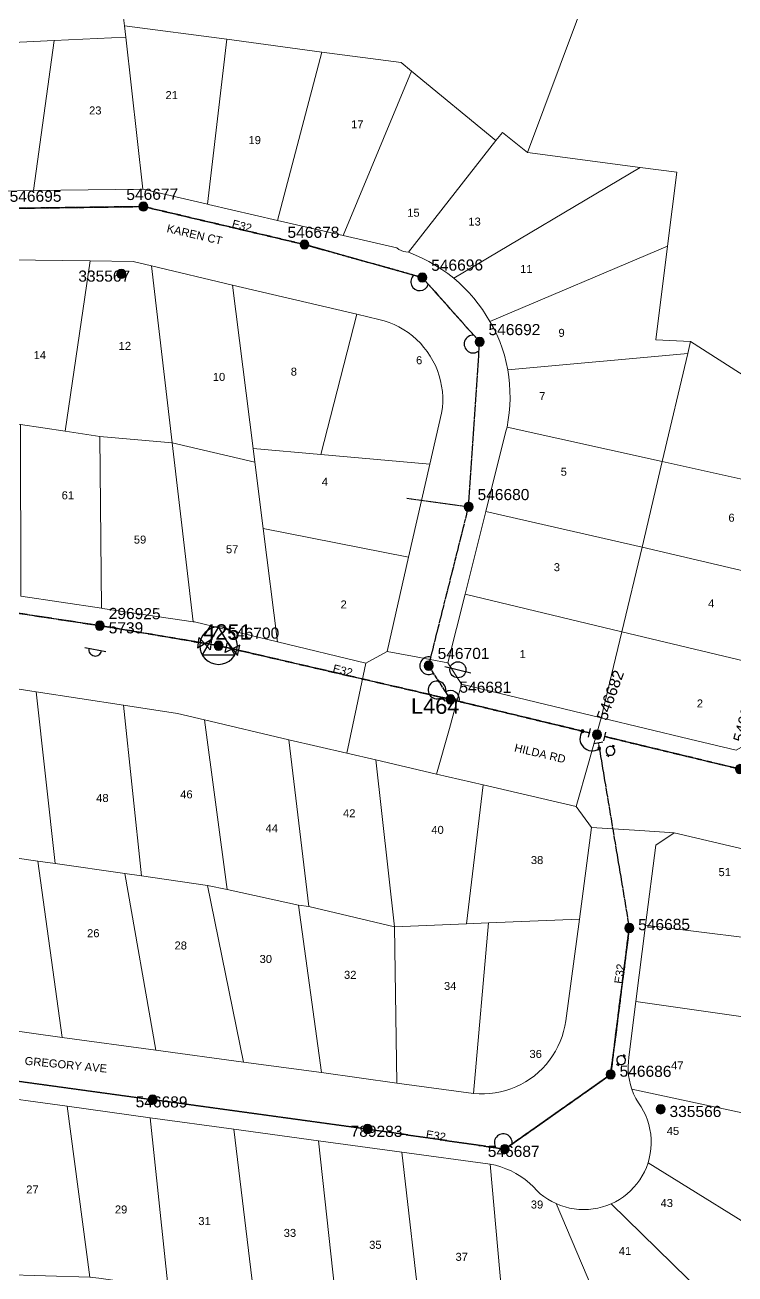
# Model space of a CAD drawing. Header units: metres. Extents: x 311460 to 313373, y 6261260 to 6263889.
# Drawn here: x 312212.9 to 312372.5, y 6262527.4 to 6262808.2 of the extents above; entities that cross this region are included whole.
import ezdxf
from ezdxf.enums import TextEntityAlignment as Align

# ---------------------------------------------------------------- set-up
doc = ezdxf.new("R2010")
doc.units = ezdxf.units.M
doc.linetypes.add('Cable Exist OH', pattern=[1, 1, 0])
doc.layers.get('0').update_dxf_attribs({"color": 6})
doc.layers.add('Cadastre Land Parcels_SP_EXT', color=9, linetype='Continuous', lineweight=5)
doc.layers.add('Cadastre Roads_SP_EXT', color=9, linetype='Continuous', lineweight=5)
for name, color, linetype in [('Equip_LV_EXT', 7, 'Continuous'), ('Equip_SP_HV_EXT', 7, 'Continuous'), ('Equip_SP_LV_EXT', 7, 'Continuous'), ('Mains_HV_EXT', 7, 'Continuous'), ('Mains_LV_EXT', 7, 'Continuous'), ('Mains_SL_EXT', 7, 'Continuous'), ('Notes_LV_MISC', 7, 'Continuous'), ('Sub_SP_TR_HV_LV_EXT', 7, 'Continuous'), ('SupportsOH_SP_TR_HV_LV_SL_EXT', 7, 'Continuous')]:
    doc.layers.add(name, color=color, linetype=linetype)
doc.layers.get('0').freeze()
doc.styles.add('HVSW_LABEL', font='arial.ttf')
doc.styles.add('POLE_LABEL', font='arial.ttf')
doc.styles.get("Standard").update_dxf_attribs({"font": 'arial.ttf'})

# ---------------------------------------------------------------- blocks, each defined once
blk = doc.blocks.new('SUB_POLE_EXT')
blk.add_wipeout([(0, 4.22), (0.42, 4.2), (0.83, 4.14), (1.21, 4.05), (1.62, 3.9), (1.99, 3.72), (2.35, 3.51), (2.68, 3.26), (2.99, 2.99), (3.28, 2.66), (3.52, 2.34), (3.76, 1.92), (3.9, 1.62), (4.04, 1.23), (4.18, 0.63), (4.22, 0), (4.18, -0.61), (4.06, -1.15), (3.9, -1.62), (3.58, -2.24), (3.22, -2.73), (2.97, -3.01), (2.68, -3.26), (2.36, -3.5), (2, -3.72), (1.64, -3.89), (1.25, -4.03), (0.82, -4.14), (0.42, -4.2), (0, -4.22), (-0.41, -4.2), (-0.8, -4.15), (-1.21, -4.05), (-1.62, -3.9), (-1.99, -3.73), (-2.35, -3.51), (-2.68, -3.26), (-2.96, -3.02), (-3.23, -2.72), (-3.51, -2.35), (-3.71, -2.01), (-3.91, -1.6), (-4.05, -1.21), (-4.16, -0.76), (-4.22, -0.14), (-4.21, 0.39), (-4.14, 0.83), (-4.03, 1.27), (-3.9, 1.63), (-3.71, 2.02), (-3.5, 2.37), (-3.28, 2.67), (-2.99, 2.99), (-2.68, 3.27), (-2.33, 3.52), (-1.98, 3.73), (-1.63, 3.9), (-1.2, 4.05), (-0.78, 4.15), (-0.4, 4.21)])
blk.add_line((2.16, 0.48), (2.16, 0.48, 0))
blk.add_lwpolyline([(-4.22, 0, 1), (4.22, 0, 1)], format="xyb", close=True)
blk.add_lwpolyline([(2.14, 0.52), (0, 4.22), (-3.66, -2.11), (3.66, -2.11)], close=True)
for tag, height, flags, p in [('ASSET_NUM', 3.5, 8, (2, 2)), ('STREET_CODE', 0.2, 9, (1.5, 0)), ('CONSTRUCTED_VOLTAGE', 0.2, 9, (1.5, -0.2)), ('OPERATING_VOLTAGE', 0.2, 9, (1.5, -0.6)), ('OPERATED_BY', 0.2, 9, (1.5, -0.8)), ('ORIENTATION', 0.2, 9, (1.5, -1.2)), ('OWNED_BY', 0.2, 9, (1.5, -1.4)), ('SECONDARY_VOLTAGE', 0.2, 9, (1.5, -1.6)), ('STATE', 0.2, 9, (1.5, -1.8)), ('SUBSTATION_TYPE', 0.2, 9, (1.5, -2)), ('STREETNAME', 0.2, 9, (1.5, -2.8)), ('NO_PHASES', 0.2, 9, (1.5, -0.4)), ('MAINTAINED_BY', 0.2, 9, (1.5, -1)), ('USAGE', 0.2, 9, (1.5, -2.2)), ('LEGEND', 0.2, 9, (1.5, -2.4)), ('LOCATION', 0.2, 9, (1.5, -2.6)), ('SUBURB', 0.2, 9, (1.5, -3)), ('Z', 0.2, 1, (1.5, -3.4)), ('NOTES', 0.2, 9, (1.5, -3.2))]:
    blk.add_attdef(tag, text='', height=height, dxfattribs=dict(flags=flags)).set_placement(p, align=Align.MIDDLE_LEFT)
blk = doc.blocks.new('LV_OH_LINKS_OPEN_EXT')
for p, q in [((-0.17, 4.97), (-0.17, 5.46)), ((-0.17, 3), (-0.17, 2.5)), ((0.17, 4.97), (0.17, 5.46)), ((0.17, 3), (0.17, 2.5))]:
    blk.add_line(p, q)
blk.add_lwpolyline([(0, 2.99, 1), (0, 4.98, 1)], format="xyb", close=True)
at = {"flags": 9}
for tag, p in [('ACTUAL_STATUS', (0, 0)), ('CONSTRUCTED_VOLTAGE', (0, -0.2)), ('OPERATING_VOLTAGE', (0, -0.6)), ('ORIENTATION', (0, -0.8)), ('OWNED_BY', (0, -1)), ('STATE', (0, -1.2)), ('SWITCH_TYPE', (0, -1.4)), ('NO_PHASES', (0, -0.4)), ('USAGE', (0, -1.6)), ('LEGEND', (0, -1.8)), ('NOTES', (0, -2))]:
    blk.add_attdef(tag, text='', height=0.2, dxfattribs=at).set_placement(p, align=Align.MIDDLE_LEFT)
at = {"flags": 1}
blk.add_attdef('Z', (0, 0), '', height=0.2, dxfattribs=at)
blk = doc.blocks.new('*U157')
for p, q in [((-3.78, 1.14), (-4.25, 1.3)), ((-3.67, 1.45), (-4.14, 1.61)), ((-1.92, 0.49), (-1.45, 0.33)), ((-1.81, 0.81), (-1.34, 0.64))]:
    blk.add_line(p, q)
blk.add_lwpolyline([(-1.85, 0.64, 1), (-3.73, 1.3, 1)], format="xyb", close=True)
at = {"flags": 9}
for tag, p in [('ACTUAL_STATUS', (0, 0)), ('CONSTRUCTED_VOLTAGE', (0, -0.2)), ('OPERATING_VOLTAGE', (0, -0.6)), ('ORIENTATION', (0, -0.8)), ('OWNED_BY', (0, -1)), ('STATE', (0, -1.2)), ('SWITCH_TYPE', (0, -1.4)), ('NO_PHASES', (0, -0.4)), ('USAGE', (0, -1.6)), ('LEGEND', (0, -1.8)), ('NOTES', (0, -2))]:
    blk.add_attdef(tag, text='', height=0.2, dxfattribs=at).set_placement(p, align=Align.MIDDLE_LEFT)
at = {"flags": 1}
blk.add_attdef('Z', (0, 0), '', height=0.2, dxfattribs=at)
blk = doc.blocks.new('LV_OH_LINKS_DISTFUSE_EXT')
for p, q in [((0, 0), (0.96, 0)), ((3.84, 0), (4.8, 0))]:
    blk.add_line(p, q)
blk.add_lwpolyline([(3.84, -1.2), (3.84, 1.2), (0.96, -1.2), (0.96, 1.2)], close=True)
at = {"flags": 9}
for tag, p in [('ACTUAL_STATUS', (0, 0)), ('CONSTRUCTED_VOLTAGE', (0, -0.2)), ('OPERATING_VOLTAGE', (0, -0.6)), ('ORIENTATION', (0, -0.8)), ('OWNED_BY', (0, -1)), ('STATE', (0, -1.2)), ('SWITCH_TYPE', (0, -1.4)), ('NO_PHASES', (0, -0.4)), ('USAGE', (0, -1.6)), ('NOTES', (0, -1.8))]:
    blk.add_attdef(tag, text='', height=0.2, dxfattribs=at).set_placement(p, align=Align.MIDDLE_LEFT)
at = {"flags": 1}
blk.add_attdef('Z', (0, 0), '', height=0.2, dxfattribs=at)
blk = doc.blocks.new('POLE_EXT')
blk.add_hatch(color=256).paths.add_polyline_path([(-1, 0, 1), (1, 0, 1)])
blk.add_lwpolyline([(-1, 0, 1), (1, 0, 1)], format="xyb", close=True)
for tag, height, flags, p in [('pNumber', 2.5, 8, (-17.84, 2.07)), ('OWNED_BY', 0.2, 9, (1.35, -0.4)), ('SPECIAL_USE', 0.2, 9, (1.35, -0.8)), ('STATE', 0.2, 9, (1.35, -1)), ('cLV', 0.2, 9, (1.35, -1.4)), ('hDepth', 0.2, 9, (1.35, -1.6)), ('hDia', 0.2, 9, (1.35, -1.8)), ('cHV', 0.2, 9, (1.35, -2)), ('PARENT', 0.2, 9, (1.35, -0.6)), ('USAGE', 0.2, 9, (1.35, -1.2)), ('LBRACKET', 0.2, 9, (1.35, -2.2)), ('LExisting', 0.2, 9, (1.35, -2.4)), ('LANTNUMBER', 0.2, 9, (1.35, -2.6)), ('LOther', 0.2, 9, (1.35, -2.8)), ('cLinedev', 0.2, 9, (1.35, -3.4)), ('pExisting', 0.2, 9, (1.35, -3.8)), ('pFooting', 0.2, 9, (1.35, -4.4)), ('pNew', 0.2, 9, (1.35, -4.6)), ('pRelocate', 0.2, 9, (1.35, -5)), ('pRemove', 0.2, 9, (1.35, -5.2)), ('pReplace', 0.2, 9, (1.35, -5.4)), ('pStay', 0.2, 9, (1.35, -5.6)), ('LRemove', 0.2, 9, (1.35, -3)), ('LEGEND', 0.2, 9, (1.35, -3.2)), ('LOCATION', 0.2, 9, (1.35, -3.6)), ('PFNUMBER', 0.2, 9, (1.35, -4)), ('NEWPFNUMBER', 0.2, 9, (1.35, -4.2)), ('pType', 0.2, 9, (1.35, -5.8)), ('cspan', 0.2, 9, (1.35, -6)), ('STREETNAME', 0.2, 9, (1.35, -6.2)), ('SUBURB', 0.2, 9, (1.35, -6.4)), ('OPERATED_BY', 0.2, 9, (1.36, -7.01)), ('NOTES', 0.2, 9, (1.35, -6.6)), ('MAINTAINED_BY', 0.2, 9, (1.36, -6.81))]:
    blk.add_attdef(tag, text='', height=height, dxfattribs=dict(flags=flags)).set_placement(p, align=Align.MIDDLE_LEFT)
at = {"style": 'POLE_LABEL'}
for tag, height, flags, p in [('ASSET_NUM', 2.5, 8, (2, 2)), ('STRUCTURE_PLANT_NUMBER', 0.2, 9, (1.35, 0.03)), ('STREET_CODE', 0.2, 9, (1.35, -0.2))]:
    blk.add_attdef(tag, text='', height=height, dxfattribs=dict(at, flags=flags)).set_placement(p, align=Align.MIDDLE_LEFT)
at = {"flags": 1}
blk.add_attdef('Z', (1.35, -7.33), '', height=0.2, dxfattribs=at)
blk = doc.blocks.new('HV_USL_CLOSED_EXT')
blk.add_line((2.4, 5.5), (-2.4, 5.5))
blk.add_lwpolyline([(1.44, 5.5, 0.414214), (0, 6.94, 0.414214), (-1.44, 5.5)], format="xyb")
for tag, height, flags, p in [('ASSET_NUM', 2.5, 8, (2, 2)), ('STREET_CODE', 0.2, 9, (1.5, 0)), ('ACTUAL_STATUS', 0.2, 9, (1.5, -0.2)), ('CONSTRUCTED_VOLTAGE', 0.2, 9, (1.5, -0.4)), ('OPERATING_VOLTAGE', 0.2, 9, (1.5, -0.8)), ('ORIENTATION', 0.2, 9, (1.5, -1)), ('OWNED_BY', 0.2, 9, (1.5, -1.2)), ('OPERATED_BY', 0.2, 9, (1.5, -1.4)), ('STATE', 0.2, 9, (1.5, -1.8)), ('SWITCH_TYPE', 0.2, 9, (1.5, -2)), ('STREETNAME', 0.2, 9, (1.5, -2.8)), ('NO_PHASES', 0.2, 9, (1.5, -0.6)), ('MAINTAINED_BY', 0.2, 9, (1.5, -1.6)), ('USAGE', 0.2, 9, (1.5, -2.2)), ('LEGEND', 0.2, 9, (1.5, -2.4)), ('LOCATION', 0.2, 9, (1.5, -2.6)), ('SUBURB', 0.2, 9, (1.5, -3)), ('Z', 0.2, 1, (1.5, -3.6)), ('NOTES', 0.2, 9, (1.5, -3.2)), ('LABEL_ALIGNMENT', 0.2, 9, (1.5, -3.4))]:
    blk.add_attdef(tag, text='', height=height, dxfattribs=dict(flags=flags)).set_placement(p, align=Align.MIDDLE_LEFT)
blk = doc.blocks.new('HV_ABS_CLOSED_EXT')
blk.add_line((-3, 6.87), (3, 6.87))
blk.add_circle((0, 6.87), 1.8)
at = {"style": 'HVSW_LABEL'}
for tag, height, flags, p in [('ASSET_NUM', 3.5, 8, (2, 2)), ('STREET_CODE', 0.2, 9, (0, -0.2))]:
    blk.add_attdef(tag, text='', height=height, dxfattribs=dict(at, flags=flags)).set_placement(p, align=Align.MIDDLE_LEFT)
at = {"flags": 1}
blk.add_attdef('Z', (0, 0), '', height=0.2, dxfattribs=at)
at = {"flags": 9}
for tag, p in [('ACTUAL_STATUS', (0, -0.4)), ('CONSTRUCTED_VOLTAGE', (0, -0.6)), ('OPERATING_VOLTAGE', (0, -1)), ('ORIENTATION', (0, -1.2)), ('OWNED_BY', (0, -1.4)), ('STATE', (0, -1.6)), ('SWITCH_TYPE', (0, -1.8)), ('STREETNAME', (0, -2.6)), ('SUBURB', (0, -2.8)), ('NO_PHASES', (0, -0.8)), ('USAGE', (0, -2)), ('LEGEND', (0, -2.2)), ('LOCATION', (0, -2.4)), ('NOTES', (0, -3))]:
    blk.add_attdef(tag, text='', height=0.2, dxfattribs=at).set_placement(p, align=Align.MIDDLE_LEFT)
blk = doc.blocks.new('End Shackle_NEW')
at = {"flags": 9}
for tag, p in [('OPERATED_BY', (0, -2.01)), ('NOTES', (0, -1.6)), ('MAINTAINED_BY', (0, -1.81))]:
    blk.add_attdef(tag, text='', height=0.2, dxfattribs=at).set_placement(p, align=Align.MIDDLE_LEFT)
blk.add_wipeout([(-0.25, 0), (-0.25, 1.81), (0.25, 1.82), (0.25, 0)])
blk.add_line((1, 1.81), (-1, 1.81))
at = {"flags": 1}
blk.add_attdef('Z', (0, 0), '', height=0.2, dxfattribs=at)
at = {"flags": 9}
for tag, p in [('CONNECTOR_TYPE', (0, 0)), ('CONSTRUCTED_VOLTAGE', (0, -0.2)), ('OPERATING_VOLTAGE', (0, -0.6)), ('ORIENTATION', (0, -0.8)), ('OWNED_BY', (0, -1)), ('STATE', (0, -1.2)), ('NO_PHASES', (0, -0.4)), ('USAGE', (0, -1.4))]:
    blk.add_attdef(tag, text='', height=0.2, dxfattribs=at).set_placement(p, align=Align.MIDDLE_LEFT)
blk = doc.blocks.new('BOND POINT')
blk.add_hatch(color=256).paths.add_polyline_path([(-1, 0, 1), (1, 0, 1)])
blk.add_lwpolyline([(-1, 0, 1), (1, 0, 1)], format="xyb", close=True)

msp = doc.modelspace()

# ---------------------------------------------------------------- linework, layer by layer
at = {"layer": 'Cadastre Land Parcels_SP_EXT', "linetype": 'Continuous'}
for points in [[(312232.45, 6262830.88), (312235.27, 6262808.02), (312258.25, 6262804.99), (312279.63, 6262802.12), (312297.44, 6262799.78), (312299.79, 6262797.81), (312318.72, 6262782.27), (312320.26, 6262784.04), (312325.88, 6262779.57), (312351.59, 6262848.33)], [(312351.59, 6262848.33), (312325.88, 6262779.57), (312351.22, 6262776.14), (312359.4, 6262775.13), (312357.32, 6262758.46), (312354.69, 6262737.39), (312362.51, 6262737.04), (312390.99, 6262718.85)], [(312200.9, 6262803.8), (312219.5, 6262804.7), (312235.54, 6262805.45), (312235.27, 6262808.02), (312232.45, 6262830.88), (312208.41, 6262823.26)]]:
    msp.add_lwpolyline(points, dxfattribs=at)
for points in [[(312253.97, 6262767.92), (312258.25, 6262804.99), (312235.27, 6262808.02), (312235.54, 6262805.45), (312239.4, 6262771.3), (312253.97, 6262767.92)], [(312239.4, 6262771.3), (312235.54, 6262805.45), (312219.5, 6262804.7), (312214.82, 6262770.96), (312239.4, 6262771.3)], [(312214.82, 6262770.96), (312219.5, 6262804.7), (312200.9, 6262803.8), (312191.24, 6262780.49), (312191.4, 6262780.39), (312192.21, 6262779.77), (312192.98, 6262779.1), (312193.71, 6262778.38), (312194.38, 6262777.62), (312195, 6262776.81), (312195.82, 6262775.94), (312196.69, 6262775.13), (312197.61, 6262774.39), (312198.58, 6262773.7), (312199.6, 6262773.09), (312200.65, 6262772.54), (312201.74, 6262772.07), (312202.86, 6262771.67), (312204, 6262771.35), (312205.17, 6262771.1), (312206.34, 6262770.94), (312207.53, 6262770.86), (312214.82, 6262770.96)], [(312279.63, 6262802.12), (312258.25, 6262804.99), (312253.97, 6262767.92), (312254.18, 6262767.88), (312269.68, 6262764.27), (312279.63, 6262802.12)], [(312299.79, 6262797.81), (312297.44, 6262799.78), (312279.63, 6262802.12), (312269.68, 6262764.27), (312284.45, 6262760.85), (312299.79, 6262797.81)], [(312318.72, 6262782.27), (312299.79, 6262797.81), (312284.45, 6262760.85), (312296.49, 6262758.09), (312296.94, 6262757.75), (312297.44, 6262757.48), (312297.97, 6262757.29), (312298.53, 6262757.19), (312299.08, 6262757.13), (312318.72, 6262782.27)], [(312325.88, 6262779.57), (312320.26, 6262784.04), (312318.72, 6262782.27), (312299.08, 6262757.13), (312300.67, 6262756.46), (312302.2, 6262755.77), (312303.71, 6262755), (312305.17, 6262754.17), (312306.6, 6262753.27), (312307.98, 6262752.3), (312309.33, 6262751.26), (312351.22, 6262776.14), (312325.88, 6262779.57)], [(312357.32, 6262758.46), (312359.4, 6262775.13), (312351.22, 6262776.14), (312309.33, 6262751.26), (312310.52, 6262750.23), (312311.66, 6262749.13), (312312.76, 6262747.97), (312313.8, 6262746.77), (312314.79, 6262745.52), (312315.72, 6262744.23), (312316.6, 6262742.9), (312317.41, 6262741.53), (312357.32, 6262758.46)], [(312361.89, 6262734.34), (312362.51, 6262737.04), (312354.69, 6262737.39), (312357.32, 6262758.46), (312317.41, 6262741.53), (312318.22, 6262740.09), (312318.95, 6262738.6), (312319.61, 6262737.08), (312320.18, 6262735.52), (312320.68, 6262733.94), (312321.09, 6262732.33), (312321.42, 6262730.69), (312361.89, 6262734.34)], [(312227.56, 6262755.15), (312209.11, 6262755.41), (312203.74, 6262719.67), (312211.93, 6262718.4), (312221.97, 6262716.88), (312227.56, 6262755.15)], [(312241.33, 6262754.04), (312237.21, 6262755.01), (312227.56, 6262755.15), (312221.97, 6262716.88), (312229.74, 6262715.67), (312245.98, 6262714.23), (312241.33, 6262754.04)], [(312264.18, 6262712.98), (312259.52, 6262749.72), (312241.33, 6262754.04), (312245.98, 6262714.23), (312264.59, 6262709.93), (312264.18, 6262712.98)], [(312287.48, 6262743.17), (312259.52, 6262749.72), (312264.18, 6262712.98), (312279.42, 6262711.61), (312287.48, 6262743.17)], [(312303.94, 6262709.46), (312306.55, 6262720.94), (312306.74, 6262722.17), (312306.82, 6262723.38), (312306.81, 6262724.59), (312306.73, 6262725.8), (312306.57, 6262727.01), (312306.33, 6262728.19), (312306.01, 6262729.36), (312305.61, 6262730.51), (312305.15, 6262731.63), (312304.61, 6262732.72), (312304, 6262733.76), (312303.32, 6262734.77), (312302.58, 6262735.73), (312301.78, 6262736.64), (312300.92, 6262737.5), (312300, 6262738.29), (312299.04, 6262739.03), (312298.03, 6262739.7), (312296.98, 6262740.31), (312295.89, 6262740.84), (312294.77, 6262741.3), (312293.62, 6262741.69), (312292.45, 6262742), (312287.48, 6262743.17), (312279.42, 6262711.61), (312303.94, 6262709.46)], [(312390.99, 6262718.85), (312362.51, 6262737.04), (312361.89, 6262734.34), (312356.16, 6262710.06), (312390.52, 6262702.43), (312391.51, 6262706.54), (312391.75, 6262707.62), (312391.93, 6262708.67), (312392.02, 6262709.73), (312392.05, 6262710.79), (312392, 6262711.86), (312391.87, 6262712.92), (312391.67, 6262713.96), (312391.4, 6262715), (312391.16, 6262716.27), (312391.02, 6262717.55), (312390.99, 6262718.85)], [(312356.16, 6262710.06), (312361.89, 6262734.34), (312321.42, 6262730.69), (312321.67, 6262729.1), (312321.84, 6262727.49), (312321.93, 6262725.87), (312321.95, 6262724.25), (312321.89, 6262722.63), (312321.76, 6262721.01), (312321.55, 6262719.4), (312321.32, 6262717.77), (312356.16, 6262710.06)], [(312230.09, 6262677.06), (312229.74, 6262715.67), (312221.97, 6262716.88), (312211.93, 6262718.4), (312211.96, 6262679.77), (312230.09, 6262677.06)], [(312245.98, 6262714.23), (312229.74, 6262715.67), (312230.09, 6262677.06), (312230.31, 6262677.03), (312250.7, 6262674.02), (312245.98, 6262714.23)], [(312356.16, 6262710.06), (312321.32, 6262717.77), (312321.01, 6262716.87), (312316.53, 6262698.83), (312351.61, 6262690.76), (312356.16, 6262710.06)], [(312279.42, 6262711.61), (312264.18, 6262712.98), (312264.59, 6262709.93), (312266.47, 6262694.99), (312299.14, 6262688.56), (312303.94, 6262709.46), (312279.42, 6262711.61)], [(312390.52, 6262702.43), (312356.16, 6262710.06), (312351.61, 6262690.76), (312385.84, 6262682.81), (312390.52, 6262702.43)], [(312351.61, 6262690.76), (312316.53, 6262698.83), (312311.88, 6262680.25), (312347.06, 6262671.78), (312351.61, 6262690.76)], [(312299.14, 6262688.56), (312266.47, 6262694.99), (312269.7, 6262669.49), (312289.55, 6262664.72), (312294.35, 6262667.36), (312299.14, 6262688.56)], [(312385.84, 6262682.81), (312351.61, 6262690.76), (312347.06, 6262671.78), (312381.33, 6262663.6), (312385.84, 6262682.81)], [(312347.06, 6262671.78), (312311.88, 6262680.25), (312307.98, 6262664.77), (312311.05, 6262659.99), (312342.43, 6262652.43), (312347.06, 6262671.78)], [(312372.75, 6262645.13), (312377.62, 6262647.91), (312381.33, 6262663.6), (312347.06, 6262671.78), (312342.43, 6262652.43), (312362.35, 6262647.63), (312372.75, 6262645.13)], [(312215.45, 6262658.29), (312192.15, 6262661.93), (312196.6, 6262622.95), (312215.78, 6262620.2), (312219.67, 6262619.66), (312215.45, 6262658.29)], [(312235.02, 6262655.25), (312215.45, 6262658.29), (312219.67, 6262619.66), (312235.34, 6262617.39), (312239.09, 6262616.87), (312235.02, 6262655.25)], [(312253.25, 6262651.94), (312247.21, 6262653.37), (312235.02, 6262655.25), (312239.09, 6262616.87), (312253.9, 6262614.71), (312258.34, 6262613.79), (312253.25, 6262651.94)], [(312272.25, 6262647.51), (312253.25, 6262651.94), (312258.34, 6262613.79), (312274.4, 6262610.32), (312276.7, 6262609.96), (312272.25, 6262647.51)], [(312291.75, 6262642.95), (312285.28, 6262644.46), (312272.25, 6262647.51), (312276.7, 6262609.96), (312295.97, 6262605.45), (312291.75, 6262642.95)], [(312295.97, 6262605.45), (312312.15, 6262606.13), (312315.88, 6262637.34), (312305.44, 6262639.76), (312291.75, 6262642.95), (312295.97, 6262605.45)], [(312337.53, 6262607.18), (312340.26, 6262627.74), (312336.78, 6262632.46), (312315.88, 6262637.34), (312312.15, 6262606.13), (312317.11, 6262606.36), (312337.53, 6262607.18)], [(312371.28, 6262623.66), (312358.86, 6262626.58), (312354.69, 6262623.8), (312352.41, 6262605.81), (312387.26, 6262601.47), (312388.28, 6262619.66), (312371.28, 6262623.66)], [(312215.78, 6262620.2), (312196.6, 6262622.95), (312201, 6262583.37), (312221.24, 6262580.55), (312215.78, 6262620.2)], [(312219.67, 6262619.66), (312215.78, 6262620.2), (312221.24, 6262580.55), (312242.29, 6262577.66), (312235.34, 6262617.39), (312219.67, 6262619.66)], [(312239.09, 6262616.87), (312235.34, 6262617.39), (312242.29, 6262577.66), (312261.99, 6262575.03), (312253.9, 6262614.71), (312239.09, 6262616.87)], [(312274.4, 6262610.32), (312258.34, 6262613.79), (312253.9, 6262614.71), (312261.99, 6262575.03), (312279.57, 6262572.65), (312274.4, 6262610.32)], [(312295.97, 6262605.45), (312276.7, 6262609.96), (312274.4, 6262610.32), (312279.57, 6262572.65), (312296.47, 6262570.28), (312295.97, 6262605.45)], [(312317.11, 6262606.36), (312312.15, 6262606.13), (312295.97, 6262605.45), (312296.47, 6262570.28), (312313.75, 6262567.91), (312317.11, 6262606.36)], [(312313.75, 6262567.91), (312315, 6262567.84), (312316.22, 6262567.84), (312317.43, 6262567.92), (312318.63, 6262568.07), (312319.82, 6262568.3), (312321, 6262568.61), (312322.15, 6262568.99), (312323.28, 6262569.44), (312324.37, 6262569.97), (312325.43, 6262570.56), (312326.45, 6262571.22), (312327.43, 6262571.95), (312328.35, 6262572.73), (312329.23, 6262573.57), (312330.05, 6262574.47), (312330.81, 6262575.42), (312331.51, 6262576.41), (312332.14, 6262577.44), (312332.71, 6262578.52), (312333.21, 6262579.62), (312333.64, 6262580.76), (312333.99, 6262581.92), (312334.27, 6262583.1), (312334.47, 6262584.3), (312337.53, 6262607.18), (312317.11, 6262606.36), (312313.75, 6262567.91)], [(312387.26, 6262601.47), (312352.41, 6262605.81), (312350.24, 6262588.63), (312386.44, 6262583.49), (312386.88, 6262591.34), (312387.26, 6262601.47)], [(312386.44, 6262583.49), (312350.24, 6262588.63), (312348.68, 6262576.14), (312348.55, 6262575.1), (312348.49, 6262574.06), (312348.51, 6262573.02), (312348.6, 6262571.97), (312348.76, 6262570.94), (312349, 6262569.93), (312349.3, 6262568.93), (312385.3, 6262561.22), (312385.66, 6262566.76), (312386.44, 6262583.49)], [(312222.38, 6262565.07), (312202.62, 6262567.78), (312205.93, 6262540.58), (312207.56, 6262527.25), (312227.49, 6262526.66), (312222.38, 6262565.07)], [(312385.3, 6262561.22), (312349.3, 6262568.93), (312349.72, 6262567.87), (312350.21, 6262566.85), (312350.78, 6262565.87), (312351.42, 6262564.94), (312351.96, 6262563.99), (312352.43, 6262563), (312352.83, 6262561.98), (312353.16, 6262560.94), (312353.4, 6262559.87), (312353.57, 6262558.79), (312353.66, 6262557.7), (312353.68, 6262556.61), (312353.61, 6262555.51), (312353.46, 6262554.43), (312353.24, 6262553.36), (312352.97, 6262552.34), (312383.96, 6262533.2), (312384.44, 6262545.24), (312385.3, 6262561.22)], [(312241.07, 6262562.51), (312222.38, 6262565.07), (312227.49, 6262526.66), (312229.5, 6262526.42), (312245.12, 6262524.2), (312241.07, 6262562.51)], [(312259.87, 6262559.96), (312241.07, 6262562.51), (312245.12, 6262524.2), (312248.77, 6262523.66), (312264.52, 6262521.48), (312259.87, 6262559.96)], [(312278.87, 6262557.34), (312259.87, 6262559.96), (312264.52, 6262521.48), (312268.97, 6262520.83), (312283.05, 6262518.87), (312278.87, 6262557.34)], [(312297.61, 6262554.76), (312278.87, 6262557.34), (312283.05, 6262518.87), (312289.73, 6262517.92), (312302.07, 6262516.2), (312297.61, 6262554.76)], [(312317.45, 6262552.07), (312297.61, 6262554.76), (312302.07, 6262516.2), (312310.33, 6262515.02), (312320.93, 6262513.54), (312317.45, 6262552.07)], [(312332.33, 6262543.18), (312331.36, 6262543.64), (312330.43, 6262544.16), (312329.54, 6262544.76), (312328.71, 6262545.42), (312327.93, 6262546.15), (312327.22, 6262546.94), (312326.31, 6262547.79), (312325.34, 6262548.58), (312324.33, 6262549.3), (312323.27, 6262549.95), (312322.17, 6262550.53), (312321.03, 6262551.03), (312319.86, 6262551.45), (312318.66, 6262551.8), (312317.45, 6262552.07), (312320.93, 6262513.54), (312331.03, 6262512.03), (312347.54, 6262507.42), (312332.33, 6262543.18)], [(312383.61, 6262526.07), (312383.96, 6262533.2), (312352.97, 6262552.34), (312352.58, 6262551.31), (312352.15, 6262550.35), (312351.65, 6262549.41), (312351.09, 6262548.52), (312350.47, 6262547.66), (312349.79, 6262546.85), (312349.05, 6262546.09), (312348.27, 6262545.38), (312347.43, 6262544.73), (312346.55, 6262544.14), (312345.64, 6262543.62), (312344.69, 6262543.15), (312382.63, 6262505.95), (312383.61, 6262526.07)], [(312344.69, 6262543.15), (312343.7, 6262542.76), (312342.69, 6262542.43), (312341.66, 6262542.18), (312340.62, 6262542), (312339.56, 6262541.89), (312338.5, 6262541.86), (312337.44, 6262541.9), (312336.39, 6262542.01), (312335.34, 6262542.2), (312334.31, 6262542.46), (312333.31, 6262542.8), (312332.33, 6262543.18), (312347.54, 6262507.42), (312351.62, 6262506.29), (312370.48, 6262501.02), (312382.15, 6262497.8), (312382.63, 6262505.95), (312344.69, 6262543.15)]]:
    msp.add_lwpolyline(points, close=True, dxfattribs=at)
at = {"layer": 'Cadastre Roads_SP_EXT', "linetype": 'Continuous'}
msp.add_lwpolyline([(312342.43, 6262652.43), (312311.05, 6262659.99), (312308.3, 6262650.05), (312305.44, 6262639.76), (312315.88, 6262637.34), (312336.78, 6262632.46), (312339.55, 6262642.26), (312342.43, 6262652.43)], close=True, dxfattribs=at)
msp.add_lwpolyline([(312202.62, 6262567.78), (312222.38, 6262565.07), (312241.07, 6262562.51), (312259.87, 6262559.96), (312278.87, 6262557.34), (312297.61, 6262554.76), (312317.45, 6262552.07), (312318.66, 6262551.8), (312319.86, 6262551.45), (312321.03, 6262551.03), (312322.17, 6262550.53), (312323.27, 6262549.95), (312324.33, 6262549.3), (312325.34, 6262548.58), (312326.31, 6262547.79), (312327.22, 6262546.94), (312327.93, 6262546.15), (312328.71, 6262545.42), (312329.54, 6262544.76), (312330.43, 6262544.16), (312331.36, 6262543.64), (312332.33, 6262543.18), (312333.31, 6262542.8), (312334.31, 6262542.46), (312335.34, 6262542.2), (312336.39, 6262542.01), (312337.44, 6262541.9), (312338.5, 6262541.86), (312339.56, 6262541.89), (312340.62, 6262542), (312341.66, 6262542.18), (312342.69, 6262542.43), (312343.7, 6262542.76), (312344.69, 6262543.15), (312345.64, 6262543.62), (312346.55, 6262544.14), (312347.43, 6262544.73), (312348.27, 6262545.38), (312349.05, 6262546.09), (312349.79, 6262546.85), (312350.47, 6262547.66), (312351.09, 6262548.52), (312351.65, 6262549.41), (312352.15, 6262550.35), (312352.58, 6262551.31), (312352.97, 6262552.34), (312353.24, 6262553.36), (312353.46, 6262554.43), (312353.61, 6262555.51), (312353.68, 6262556.61), (312353.66, 6262557.7), (312353.57, 6262558.79), (312353.4, 6262559.87), (312353.16, 6262560.94), (312352.83, 6262561.98), (312352.43, 6262563), (312351.96, 6262563.99), (312351.42, 6262564.94), (312350.78, 6262565.87), (312350.21, 6262566.85), (312349.72, 6262567.87), (312349.3, 6262568.93), (312349, 6262569.93), (312348.76, 6262570.94), (312348.6, 6262571.97), (312348.51, 6262573.02), (312348.49, 6262574.06), (312348.55, 6262575.1), (312348.68, 6262576.14), (312350.24, 6262588.63), (312352.41, 6262605.81), (312354.69, 6262623.8), (312358.86, 6262626.58), (312351.12, 6262627.06), (312340.26, 6262627.74), (312337.53, 6262607.18), (312334.47, 6262584.3), (312334.27, 6262583.1), (312333.99, 6262581.92), (312333.64, 6262580.76), (312333.21, 6262579.62), (312332.71, 6262578.52), (312332.14, 6262577.44), (312331.51, 6262576.41), (312330.81, 6262575.42), (312330.05, 6262574.47), (312329.23, 6262573.57), (312328.35, 6262572.73), (312327.43, 6262571.95), (312326.45, 6262571.22), (312325.43, 6262570.56), (312324.37, 6262569.97), (312323.28, 6262569.44), (312322.15, 6262568.99), (312321, 6262568.61), (312319.82, 6262568.3), (312318.63, 6262568.07), (312317.43, 6262567.92), (312316.22, 6262567.84), (312315, 6262567.84), (312313.75, 6262567.91), (312296.47, 6262570.28), (312279.57, 6262572.65), (312261.99, 6262575.03), (312242.29, 6262577.66), (312221.24, 6262580.55), (312201, 6262583.37)], dxfattribs=at)
at = {"layer": 'Mains_HV_EXT', "linetype": 'Cable Exist OH'}
for points in [[(312229.72, 6262673.16), (312124.58, 6262689.07), (312089.8, 6262693.02), (312057.97, 6262690.65), (312026.46, 6262682.38), (311984.48, 6262660.59), (311950.35, 6262638.5)], [(312373.62, 6262640.89), (312308.56, 6262656.57)]]:
    msp.add_lwpolyline(points, dxfattribs=at)
at = {"layer": 'Mains_HV_EXT', "linetype": 'Continuous'}
msp.add_lwpolyline([(312310.5, 6262656.1, 0.676769), (312307.47, 6262658.25)], format="xyb", dxfattribs=at)
at = {"layer": 'Mains_LV_EXT', "linetype": 'Cable Exist OH'}
for points in [[(312239.53, 6262767.39), (312207.46, 6262766.95)], [(312275.74, 6262758.85), (312239.53, 6262767.39)], [(312302.23, 6262751.43), (312275.74, 6262758.85)], [(312315.1, 6262736.97), (312302.23, 6262751.43)], [(312312.64, 6262699.88), (312315.1, 6262736.97)], [(312298.71, 6262701.78), (312312.64, 6262699.88)], [(312303.67, 6262664.15), (312312.64, 6262699.88)], [(312195.44, 6262678.35), (312229.72, 6262673.16)], [(312308.56, 6262656.57), (312303.67, 6262664.15)], [(312348.74, 6262605.15), (312344.57, 6262572.23)], [(312344.57, 6262572.23), (312320.76, 6262555.44)], [(312241.61, 6262566.56), (312203.16, 6262571.83)], [(312289.92, 6262559.95), (312241.61, 6262566.56)], [(312320.76, 6262555.44), (312289.92, 6262559.95)]]:
    msp.add_lwpolyline(points, dxfattribs=at)
at = {"layer": 'Mains_LV_EXT', "linetype": 'Continuous'}
for points in [[(312300.3, 6262751.97, 1.3351), (312303.56, 6262749.94)], [(312313.77, 6262738.46, 1.504721), (312314.97, 6262734.97)], [(312304.16, 6262666.09, 1.523945), (312304.75, 6262662.47)], [(312307.47, 6262658.25, 5.122962), (312306.61, 6262657.02)], [(312338.2, 6262649.41, 0.849522), (312341.99, 6262645.49)], [(312322.4, 6262556.59, 1.476925), (312318.78, 6262555.73)]]:
    msp.add_lwpolyline(points, format="xyb", dxfattribs=at)
at = {"layer": 'Mains_LV_EXT', "color": 7, "linetype": 'Cable Exist OH'}
for points in [[(312341.49, 6262648.63), (312308.56, 6262656.57)], [(312341.49, 6262648.63), (312348.74, 6262605.15)], [(312346.03, 6262647.52), (312341.49, 6262648.63)], [(312373.62, 6262640.89), (312346.03, 6262647.52)]]:
    msp.add_lwpolyline(points, dxfattribs=at)
at = {"layer": 'Mains_SL_EXT', "linetype": 'Cable Exist OH'}
for points in [[(312207.46, 6262766.95), (312239.53, 6262767.39), (312275.74, 6262758.85)], [(312275.74, 6262758.85), (312302.23, 6262751.43), (312315.1, 6262736.97)], [(312303.67, 6262664.15), (312312.64, 6262699.88), (312315.1, 6262736.97)], [(312159.49, 6262683.79), (312195.44, 6262678.35), (312229.72, 6262673.16)], [(312308.56, 6262656.57), (312303.67, 6262664.15)], [(312308.56, 6262656.57), (312341.49, 6262648.63), (312373.62, 6262640.89)], [(312320.76, 6262555.44), (312344.57, 6262572.23), (312348.74, 6262605.15)], [(312203.16, 6262571.83), (312241.61, 6262566.56), (312289.92, 6262559.95), (312320.76, 6262555.44)]]:
    msp.add_lwpolyline(points, dxfattribs=at)

# ---------------------------------------------------------------- block references
at = {"layer": 'Equip_SP_HV_EXT'}
ref = msp.add_blockref('HV_USL_CLOSED_EXT', (312229.72, 6262673.16), dxfattribs=dict(at, rotation=169.2422510052787))
ref.add_attrib('ASSET_NUM', '5739', dxfattribs={"layer": '0', "height": 2.5}).set_placement((312231.72, 6262673.91), align=Align.TOP_LEFT)
ref = msp.add_blockref('HV_ABS_CLOSED_EXT', (312308.56, 6262656.57), dxfattribs=dict(at, rotation=345.9848610552855))
ref.add_attrib('ASSET_NUM', 'L464', dxfattribs={"layer": '0', "height": 3.5, "style": 'HVSW_LABEL'}).set_placement((312310.56, 6262656.82), align=Align.TOP_RIGHT)
at = {"layer": 'Equip_SP_LV_EXT'}
for name, p, rotation in [('*U157', (312346.03, 6262647.52), 78.18315601507626), ('LV_OH_LINKS_OPEN_EXT', (312344.57, 6262572.23), 323.925886031382)]:
    msp.add_blockref(name, p, dxfattribs=dict(at, rotation=rotation))
at = {"layer": 'Sub_SP_TR_HV_LV_EXT'}
ref = msp.add_blockref('SUB_POLE_EXT', (312256.42, 6262668.66), dxfattribs=at)
ref.add_attrib('ASSET_NUM', '4251', dxfattribs={"layer": '0', "height": 3.5}).set_placement((312258.42, 6262668.91), align=Align.BOTTOM_CENTER)
at = {"layer": 'SupportsOH_SP_TR_HV_LV_SL_EXT'}
ref = msp.add_blockref('POLE_EXT', (312207.46, 6262766.95), dxfattribs=at)
ref.add_attrib('ASSET_NUM', '546695', dxfattribs={"layer": '0', "height": 2.5, "rotation": 0.0947, "style": 'POLE_LABEL'}).set_placement((312209.46, 6262767.7), align=Align.BOTTOM_LEFT)
ref = msp.add_blockref('POLE_EXT', (312239.53, 6262767.39), dxfattribs=at)
ref.add_attrib('ASSET_NUM', '546677', dxfattribs={"layer": '0', "height": 2.5, "rotation": 0.5124, "style": 'POLE_LABEL'}).set_placement((312241.53, 6262768.15), align=Align.BOTTOM_CENTER)
ref = msp.add_blockref('POLE_EXT', (312275.74, 6262758.85), dxfattribs=at)
ref.add_attrib('ASSET_NUM', '546678', dxfattribs={"layer": '0', "height": 2.5, "style": 'POLE_LABEL'}).set_placement((312277.74, 6262759.6), align=Align.BOTTOM_CENTER)
ref = msp.add_blockref('POLE_EXT', (312302.23, 6262751.43), dxfattribs=at)
ref.add_attrib('ASSET_NUM', '546696', dxfattribs={"layer": '0', "height": 2.5, "rotation": 0.4643, "style": 'POLE_LABEL'}).set_placement((312304.23, 6262752.18), align=Align.BOTTOM_LEFT)
ref = msp.add_blockref('POLE_EXT', (312234.55, 6262752.25), dxfattribs=at)
ref.add_attrib('ASSET_NUM', '335567', dxfattribs={"layer": '0', "height": 2.5, "style": 'POLE_LABEL'}).set_placement((312236.55, 6262753), align=Align.TOP_RIGHT)
ref = msp.add_blockref('POLE_EXT', (312315.1, 6262736.97), dxfattribs=at)
ref.add_attrib('ASSET_NUM', '546692', dxfattribs={"layer": '0', "height": 2.5, "style": 'POLE_LABEL'}).set_placement((312317.1, 6262737.72), align=Align.BOTTOM_LEFT)
ref = msp.add_blockref('POLE_EXT', (312312.64, 6262699.88), dxfattribs=at)
ref.add_attrib('ASSET_NUM', '546680', dxfattribs={"layer": '0', "height": 2.5, "style": 'POLE_LABEL'}).set_placement((312314.64, 6262700.63), align=Align.BOTTOM_LEFT)
ref = msp.add_blockref('POLE_EXT', (312229.72, 6262673.16), dxfattribs=at)
ref.add_attrib('ASSET_NUM', '296925', dxfattribs={"layer": '0', "height": 2.5, "rotation": 359.5787, "style": 'POLE_LABEL'}).set_placement((312231.72, 6262673.91), align=Align.BOTTOM_LEFT)
ref = msp.add_blockref('POLE_EXT', (312303.67, 6262664.15), dxfattribs=at)
ref.add_attrib('ASSET_NUM', '546701', dxfattribs={"layer": '0', "height": 2.5, "style": 'POLE_LABEL'}).set_placement((312305.67, 6262664.9), align=Align.BOTTOM_LEFT)
ref = msp.add_blockref('POLE_EXT', (312308.56, 6262656.57), dxfattribs=at)
ref.add_attrib('ASSET_NUM', '546681', dxfattribs={"layer": '0', "height": 2.5, "rotation": 359.8363, "style": 'POLE_LABEL'}).set_placement((312310.56, 6262657.32), align=Align.BOTTOM_LEFT)
ref = msp.add_blockref('POLE_EXT', (312373.62, 6262640.89), dxfattribs=at)
ref.add_attrib('ASSET_NUM', '546683', dxfattribs={"layer": '0', "height": 2.5, "rotation": 75, "style": 'POLE_LABEL'}).set_placement((312378.18, 6262657.81), align=Align.BOTTOM_RIGHT)
ref = msp.add_blockref('POLE_EXT', (312348.74, 6262605.15), dxfattribs=at)
ref.add_attrib('ASSET_NUM', '546685', dxfattribs={"layer": '0', "height": 2.5, "rotation": 0.4925, "style": 'POLE_LABEL'}).set_placement((312350.74, 6262605.9), align=Align.MIDDLE_LEFT)
ref = msp.add_blockref('POLE_EXT', (312344.57, 6262572.23), dxfattribs=at)
ref.add_attrib('ASSET_NUM', '546686', dxfattribs={"layer": '0', "height": 2.5, "rotation": 359.7159, "style": 'POLE_LABEL'}).set_placement((312346.57, 6262572.98), align=Align.MIDDLE_LEFT)
ref = msp.add_blockref('POLE_EXT', (312241.61, 6262566.56), dxfattribs=at)
ref.add_attrib('ASSET_NUM', '546689', dxfattribs={"layer": '0', "height": 2.5, "rotation": 359.704, "style": 'POLE_LABEL'}).set_placement((312243.61, 6262567.31), align=Align.TOP_CENTER)
ref = msp.add_blockref('POLE_EXT', (312355.79, 6262564.41), dxfattribs=at)
ref.add_attrib('ASSET_NUM', '335566', dxfattribs={"layer": '0', "height": 2.5, "style": 'POLE_LABEL'}).set_placement((312357.79, 6262565.16), align=Align.TOP_LEFT)
ref = msp.add_blockref('POLE_EXT', (312289.92, 6262559.95), dxfattribs=at)
ref.add_attrib('ASSET_NUM', '789283', dxfattribs={"layer": '0', "height": 2.5, "rotation": 359.8558, "style": 'POLE_LABEL'}).set_placement((312291.93, 6262560.7), align=Align.TOP_CENTER)
ref = msp.add_blockref('POLE_EXT', (312320.76, 6262555.44), dxfattribs=at)
ref.add_attrib('ASSET_NUM', '546687', dxfattribs={"layer": '0', "height": 2.5, "rotation": 0.0381, "style": 'POLE_LABEL'}).set_placement((312322.76, 6262556.19), align=Align.TOP_CENTER)

# ---------------------------------------------------------------- texts
at = {"layer": 'Cadastre Land Parcels_SP_EXT'}
for s, p in [('21', (312244.49, 6262791.54)), ('23', (312227.31, 6262788.1)), ('17', (312286.2, 6262784.97)), ('19', (312263.14, 6262781.43)), ('15', (312298.82, 6262765.1)), ('13', (312312.57, 6262763.11)), ('11', (312324.21, 6262752.44)), ('9', (312332.83, 6262738.08)), ('12', (312233.96, 6262735.16)), ('14', (312214.86, 6262733.1)), ('6', (312300.82, 6262731.93)), ('10', (312255.12, 6262728.18)), ('8', (312272.65, 6262729.37)), ('7', (312328.49, 6262723.87)), ('5', (312333.33, 6262706.86)), ('4', (312279.62, 6262704.59)), ('61', (312221.14, 6262701.56)), ('6', (312371.03, 6262696.52)), ('59', (312237.37, 6262691.6)), ('57', (312258.08, 6262689.44)), ('3', (312331.77, 6262685.4)), ('2', (312283.84, 6262677.02)), ('4', (312366.46, 6262677.24)), ('1', (312324.08, 6262665.84)), ('2', (312363.92, 6262654.75)), ('48', (312228.91, 6262633.49)), ('46', (312247.8, 6262634.32)), ('42', (312284.39, 6262630.06)), ('44', (312266.99, 6262626.7)), ('40', (312304.24, 6262626.33)), ('38', (312326.62, 6262619.54)), ('51', (312368.8, 6262616.83)), ('26', (312226.86, 6262603.09)), ('28', (312246.52, 6262600.33)), ('30', (312265.64, 6262597.3)), ('32', (312284.62, 6262593.73)), ('34', (312307.09, 6262591.23)), ('36', (312326.3, 6262575.94)), ('47', (312358.13, 6262573.35)), ('45', (312357.16, 6262558.63)), ('27', (312213.19, 6262545.47)), ('43', (312355.78, 6262542.42)), ('29', (312233.11, 6262540.97)), ('39', (312326.6, 6262542.09)), ('31', (312251.87, 6262538.36)), ('33', (312271.06, 6262535.7)), ('35', (312290.27, 6262533.02)), ('41', (312346.39, 6262531.63)), ('37', (312309.68, 6262530.32))]:
    msp.add_text(s, height=1.8, dxfattribs=at).set_placement(p)
at = {"layer": 'Cadastre Roads_SP_EXT'}
for s, rotation, p in [('KAREN CT', 346.8408, (312244.64, 6262761.67)), ('HILDA RD', 346.6655, (312322.78, 6262644.9)), ('GREGORY AVE', 354.4371, (312212.77, 6262574.44))]:
    msp.add_text(s, height=1.8, rotation=rotation, dxfattribs=at).set_placement(p)
at = {"layer": 'Mains_LV_EXT'}
for rotation, p in [(345.6045, (312259.29, 6262762.73)), (345.8268, (312281.95, 6262662.74)), (82.3231, (312347.14, 6262592.54)), (351.0803, (312302.93, 6262557.94))]:
    msp.add_text('E32', height=1.8, rotation=rotation, dxfattribs=at).set_placement(p)

# ---------------------------------------------------------------- next in the draw order: linework, layer by layer
at = {"layer": 'Cadastre Land Parcels_SP_EXT', "linetype": 'Continuous'}
msp.add_lwpolyline([(312266.47, 6262694.99), (312264.59, 6262709.93), (312245.98, 6262714.23), (312250.7, 6262674.02), (312251.03, 6262673.98), (312269.7, 6262669.49), (312266.47, 6262694.99)], close=True, dxfattribs=at)
at = {"layer": 'Cadastre Roads_SP_EXT', "linetype": 'Continuous'}
for points in [[(312209.11, 6262755.41), (312227.56, 6262755.15), (312237.21, 6262755.01), (312241.33, 6262754.04), (312259.52, 6262749.72), (312287.48, 6262743.17), (312292.45, 6262742), (312293.62, 6262741.69), (312294.77, 6262741.3), (312295.89, 6262740.84), (312296.98, 6262740.31), (312298.03, 6262739.7), (312299.04, 6262739.03), (312300, 6262738.29), (312300.92, 6262737.5), (312301.78, 6262736.64), (312302.58, 6262735.73), (312303.32, 6262734.77), (312304, 6262733.76), (312304.61, 6262732.72), (312305.15, 6262731.63), (312305.61, 6262730.51), (312306.01, 6262729.36), (312306.33, 6262728.19), (312306.57, 6262727.01), (312306.73, 6262725.8), (312306.81, 6262724.59), (312306.82, 6262723.38), (312306.74, 6262722.17), (312306.55, 6262720.94), (312303.94, 6262709.46), (312299.14, 6262688.56), (312294.35, 6262667.36), (312300.05, 6262666.27), (312307.98, 6262664.77), (312311.88, 6262680.25), (312316.53, 6262698.83), (312321.01, 6262716.87), (312321.32, 6262717.77), (312321.55, 6262719.4), (312321.76, 6262721.01), (312321.89, 6262722.63), (312321.95, 6262724.25), (312321.93, 6262725.87), (312321.84, 6262727.49), (312321.67, 6262729.1), (312321.42, 6262730.69), (312321.09, 6262732.33), (312320.68, 6262733.94), (312320.18, 6262735.52), (312319.61, 6262737.08), (312318.95, 6262738.6), (312318.22, 6262740.09), (312317.41, 6262741.53), (312316.6, 6262742.9), (312315.72, 6262744.23), (312314.79, 6262745.52), (312313.8, 6262746.77), (312312.76, 6262747.97), (312311.66, 6262749.13), (312310.52, 6262750.23), (312309.33, 6262751.26), (312307.98, 6262752.3), (312306.6, 6262753.27), (312305.17, 6262754.17), (312303.71, 6262755), (312302.2, 6262755.77), (312300.67, 6262756.46), (312299.08, 6262757.13), (312298.53, 6262757.19), (312297.97, 6262757.29), (312297.44, 6262757.48), (312296.94, 6262757.75), (312296.49, 6262758.09), (312284.45, 6262760.85), (312269.68, 6262764.27), (312254.18, 6262767.88), (312253.97, 6262767.92), (312239.4, 6262771.3), (312214.82, 6262770.96), (312207.53, 6262770.86)], [(312192.15, 6262661.93), (312215.45, 6262658.29), (312235.02, 6262655.25), (312247.21, 6262653.37), (312253.25, 6262651.94), (312272.25, 6262647.51), (312285.28, 6262644.46), (312287.44, 6262654.71), (312289.55, 6262664.72), (312269.7, 6262669.49), (312251.03, 6262673.98), (312250.7, 6262674.02), (312230.31, 6262677.03), (312230.09, 6262677.06), (312211.96, 6262679.77)]]:
    msp.add_lwpolyline(points, dxfattribs=at)
at = {"layer": 'Mains_HV_EXT', "linetype": 'Cable Exist OH'}
for points in [[(312308.56, 6262656.57), (312303.67, 6262664.15), (312312.64, 6262699.88), (312315.1, 6262736.97), (312302.23, 6262751.43), (312275.74, 6262758.85), (312239.53, 6262767.39), (312207.46, 6262766.95), (312186.28, 6262778.65), (312205.6, 6262826.93), (312258.2, 6262843.54), (312213.78, 6262971.33)], [(312256.42, 6262668.66), (312229.72, 6262673.16)], [(312256.42, 6262668.66), (312308.56, 6262656.57)]]:
    msp.add_lwpolyline(points, dxfattribs=at)
at = {"layer": 'Mains_LV_EXT', "linetype": 'Cable Exist OH'}
for points in [[(312229.72, 6262673.16), (312256.42, 6262668.66)], [(312308.56, 6262656.57), (312256.42, 6262668.66)]]:
    msp.add_lwpolyline(points, dxfattribs=at)
at = {"layer": 'Mains_SL_EXT', "linetype": 'Cable Exist OH'}
msp.add_lwpolyline([(312229.72, 6262673.16), (312256.42, 6262668.66), (312308.56, 6262656.57)], dxfattribs=at)

# ---------------------------------------------------------------- next in the draw order: block references
at = {"layer": 'Equip_LV_EXT'}
for p, rotation in [((312255.65, 6262668.79), 172.1052464420808), ((312257.21, 6262668.48), 346.9456827801047)]:
    msp.add_blockref('LV_OH_LINKS_DISTFUSE_EXT', p, dxfattribs=dict(at, rotation=rotation))
at = {"layer": 'Notes_LV_MISC', "color": 7, "linetype": 'Continuous', "rotation": 189.4659170005454}
msp.add_blockref('End Shackle_NEW', (312341.49, 6262648.63), dxfattribs=at).dxf.unprotected_set("ltscale", 0)
at = {"layer": 'SupportsOH_SP_TR_HV_LV_SL_EXT'}
ref = msp.add_blockref('POLE_EXT', (312256.42, 6262668.66), dxfattribs=at)
ref.add_attrib('ASSET_NUM', '546700', dxfattribs={"layer": '0', "height": 2.5, "rotation": 0.3707, "style": 'POLE_LABEL'}).set_placement((312258.42, 6262669.41), align=Align.BOTTOM_LEFT)

# ---------------------------------------------------------------- next in the draw order: block references
at = {"layer": 'Notes_LV_MISC', "color": 7, "linetype": 'Continuous', "rotation": 76.45314776266953}
msp.add_blockref('End Shackle_NEW', (312341.49, 6262648.63), dxfattribs=at).dxf.unprotected_set("ltscale", 0)

# ---------------------------------------------------------------- next in the draw order: block references
at = {"layer": 'Notes_LV_MISC', "color": 7, "linetype": 'Continuous', "xscale": 0.3, "yscale": 0.3, "zscale": 0.3}
msp.add_blockref('BOND POINT', (312338.24, 6262649.42), dxfattribs=at).dxf.unprotected_set("ltscale", 0)
at = {"layer": 'Notes_LV_MISC', "color": 7, "linetype": 'Continuous', "rotation": 256.272505093043}
msp.add_blockref('End Shackle_NEW', (312341.49, 6262648.63), dxfattribs=at).dxf.unprotected_set("ltscale", 0)

# ---------------------------------------------------------------- next in the draw order: linework, layer by layer
at = {"layer": 'Notes_LV_MISC', "linetype": 'Continuous', "flags": 128}
for points in [[(312339.96, 6262650.03), (312339.49, 6262648.09)], [(312343.01, 6262647.23), (312343.49, 6262649.18)], [(312340.8, 6262646.68), (312342.77, 6262647.01)]]:
    msp.add_lwpolyline(points, dxfattribs=at)

# ---------------------------------------------------------------- next in the draw order: block references
at = {"layer": 'Notes_LV_MISC', "color": 7, "linetype": 'Continuous', "xscale": 0.3, "yscale": 0.3, "zscale": 0.3}
msp.add_blockref('BOND POINT', (312342, 6262645.53), dxfattribs=at).dxf.unprotected_set("ltscale", 0)
at = {"layer": 'SupportsOH_SP_TR_HV_LV_SL_EXT'}
ref = msp.add_blockref('POLE_EXT', (312341.49, 6262648.63), dxfattribs=at)
ref.add_attrib('ASSET_NUM', '546682', dxfattribs={"layer": '0', "height": 2.5, "rotation": 70, "style": 'POLE_LABEL'}).set_placement((312346.34, 6262656.82), align=Align.BOTTOM_CENTER)

doc.saveas('drawing.dxf')
